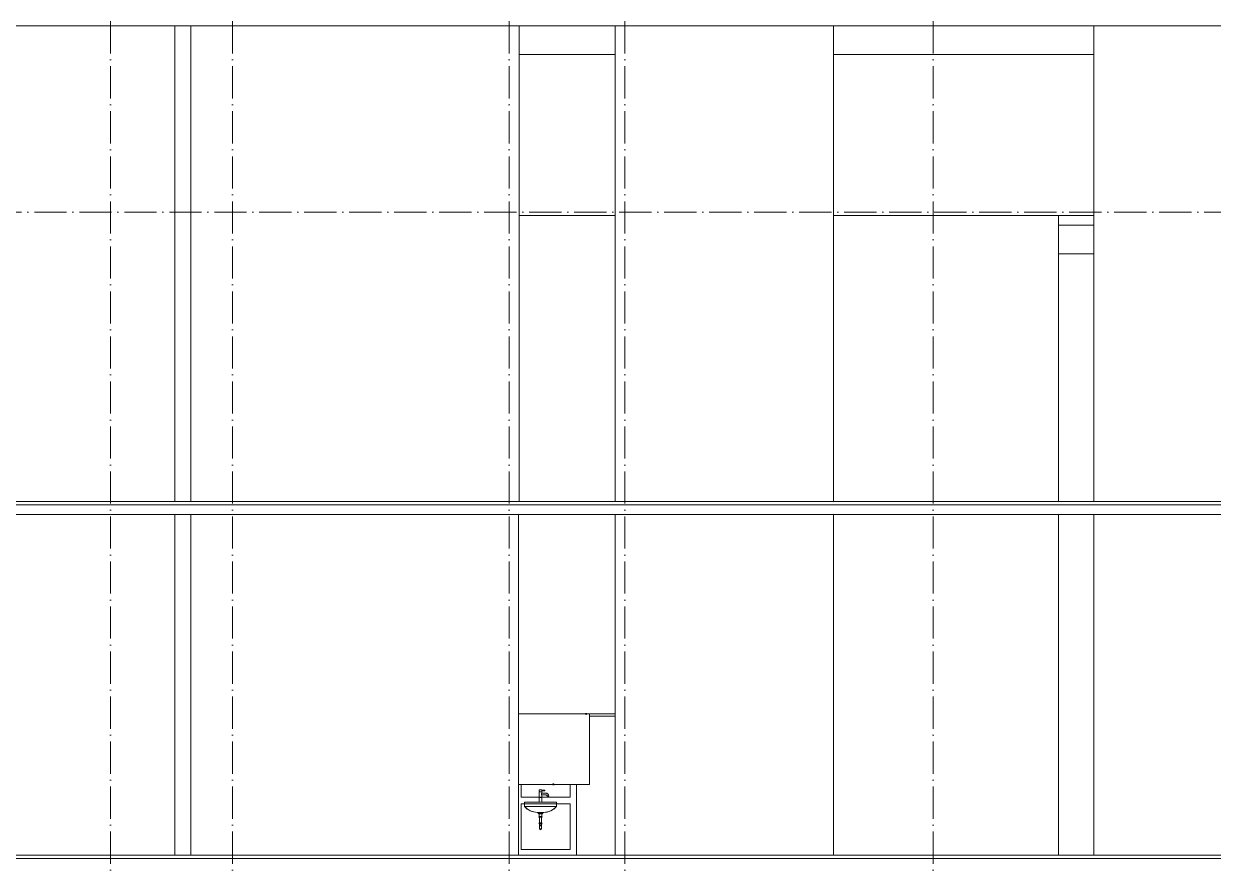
# Model space of a CAD drawing. Header units: millimetres. Extents: x -4940 to 55609, y -15283 to 93540.
# Drawn here: x 23600 to 42107, y 5375 to 18429 of the extents above; entities that cross this region are included whole.
import ezdxf

# ---------------------------------------------------------------- set-up
doc = ezdxf.new("R2010")
doc.units = ezdxf.units.MM
doc.linetypes.add('Grid Line', pattern=[14, 10, -2, 0, -2])
for name, color, linetype, lineweight in [('CUA', 31, 'Continuous', 9), ('NET CAT', 3, 'Continuous', 5), ('NET CATConcrete', 3, 'Continuous', 5), ('NET-CAT', 3, 'Continuous', 9), ('NET-THAY', 2, 'Continuous', 15), ('THIET-BI', 44, 'Continuous', 5), ('TRUC', 225, 'Continuous', 5)]:
    doc.layers.add(name, color=color, linetype=linetype, lineweight=lineweight)

# ---------------------------------------------------------------- blocks, each defined once
blk = doc.blocks.new('X-LA - X-LA-789205-MẶT CẮT A-A')
at = {"layer": 'THIET-BI', "color": 10}
for p, q in [((32402, 7700), (31300, 7700)), ((31300, 7700), (32342, 7700)), ((32342, 7705), (32362, 7705)), ((32342, 7700), (32342, 7705)), ((32342, 7700), (32342, 7697)), ((32342, 7697), (32344, 7693)), ((32344, 7693), (32347, 7691)), ((32347, 7691), (32352, 7690)), ((32352, 7690), (32356, 7691)), ((32356, 7691), (32359, 7693)), ((32359, 7693), (32361, 7696)), ((32361, 7696), (32362, 7700)), ((32362, 7705), (32362, 7700)), ((32362, 7700), (32402, 7700)), ((32402, 6600), (32402, 7700)), ((32402, 7700), (32402, 6600)), ((31300, 6600), (32402, 6600)), ((31830, 6600), (31300, 6600)), ((31619, 6514), (31620, 6515)), ((31619, 6514), (31619, 6496)), ((31619, 6496), (31619, 6514)), ((31619, 6496), (31641, 6486)), ((31625, 6494), (31619, 6496)), ((31619, 6484), (31619, 6325)), ((31619, 6325), (31619, 6484)), ((31620, 6515), (31660, 6515)), ((31620, 6515), (31660, 6515)), ((31640, 6484), (31620, 6484)), ((31620, 6484), (31621, 6484)), ((31622, 6485), (31625, 6494)), ((31661, 6484), (31640, 6484)), ((31641, 6486), (31661, 6486)), ((31658, 6486), (31658, 6485)), ((31658, 6486), (31658, 6485)), ((31661, 6486), (31658, 6486)), ((31659, 6484), (31661, 6484)), ((31660, 6515), (31661, 6514)), ((31661, 6513), (31661, 6514)), ((31661, 6514), (31661, 6513)), ((31708, 6513), (31661, 6513)), ((31661, 6513), (31708, 6513)), ((31661, 6503), (31708, 6503)), ((31661, 6486), (31661, 6503)), ((31661, 6503), (31661, 6486)), ((31708, 6503), (31661, 6503)), ((31661, 6484), (31661, 6463)), ((31661, 6484), (31661, 6463)), ((31708, 6513), (31709, 6512)), ((31709, 6504), (31708, 6503)), ((31709, 6512), (31709, 6504)), ((31709, 6512), (31709, 6504)), ((31831, 6603), (31830, 6600)), ((31830, 6600), (31830, 6595)), ((31830, 6595), (31850, 6595)), ((31833, 6607), (31831, 6603)), ((31835, 6609), (31833, 6607)), ((31840, 6610), (31835, 6609)), ((31844, 6609), (31840, 6610)), ((31847, 6607), (31844, 6609)), ((31849, 6604), (31847, 6607)), ((31850, 6600), (31849, 6604)), ((31850, 6595), (31850, 6600)), ((32402, 6600), (31850, 6600)), ((31390, 6325), (31390, 6255)), ((31890, 6325), (31390, 6325)), ((31390, 6325), (31619, 6325)), ((31390, 6255), (31390, 6325)), ((31661, 6399), (31619, 6399)), ((31661, 6463), (31723, 6463)), ((31661, 6463), (31723, 6463)), ((31661, 6438), (31661, 6325)), ((31723, 6438), (31661, 6438)), ((31661, 6438), (31661, 6325)), ((31723, 6438), (31661, 6438)), ((31661, 6325), (31890, 6325)), ((31723, 6463), (31740, 6463)), ((31730, 6438), (31723, 6438)), ((31736, 6435), (31730, 6438)), ((31741, 6424), (31736, 6435)), ((31739, 6428), (31741, 6424)), ((31740, 6463), (31755, 6454)), ((31764, 6434), (31741, 6424)), ((31741, 6424), (31749, 6408)), ((31749, 6408), (31741, 6424)), ((31750, 6408), (31749, 6408)), ((31771, 6417), (31750, 6408)), ((31750, 6408), (31761, 6412)), ((31755, 6454), (31764, 6434)), ((31761, 6412), (31771, 6417)), ((31762, 6439), (31764, 6434)), ((31763, 6434), (31764, 6434)), ((31764, 6434), (31772, 6419)), ((31764, 6434), (31772, 6419)), ((31772, 6419), (31771, 6417)), ((31890, 6255), (31890, 6325)), ((31890, 6325), (31890, 6255)), ((31390, 6255), (31890, 6255)), ((31430, 6220), (31390, 6255)), ((31481, 6190), (31430, 6220)), ((31532, 6173), (31481, 6190)), ((31590, 6165), (31532, 6173)), ((31590, 6165), (31690, 6165)), ((31601, 6165), (31590, 6165)), ((31601, 6165), (31602, 6153)), ((31602, 6153), (31601, 6165)), ((31602, 6150), (31602, 6153)), ((31605, 6148), (31602, 6150)), ((31608, 6148), (31605, 6148)), ((31608, 6148), (31672, 6148)), ((31616, 6148), (31608, 6148)), ((31616, 6148), (31610, 6146)), ((31610, 6146), (31616, 6148)), ((31670, 6146), (31610, 6146)), ((31610, 6146), (31610, 6143)), ((31610, 6143), (31610, 6146)), ((31610, 6143), (31670, 6143)), ((31612, 6143), (31610, 6143)), ((31612, 6143), (31668, 6143)), ((31612, 6142), (31612, 6143)), ((31612, 6142), (31612, 6143)), ((31613, 6141), (31617, 6141)), ((31617, 6141), (31613, 6141)), ((31665, 6148), (31616, 6148)), ((31619, 6141), (31617, 6141)), ((31621, 6139), (31619, 6141)), ((31621, 6137), (31621, 6139)), ((31621, 6137), (31621, 6106)), ((31621, 6106), (31621, 6137)), ((31661, 6141), (31659, 6139)), ((31659, 6139), (31659, 6137)), ((31659, 6133), (31659, 6137)), ((31659, 6137), (31659, 6106)), ((31659, 6106), (31659, 6133)), ((31663, 6141), (31661, 6141)), ((31667, 6141), (31663, 6141)), ((31667, 6141), (31663, 6141)), ((31670, 6146), (31665, 6148)), ((31665, 6148), (31670, 6146)), ((31672, 6148), (31665, 6148)), ((31668, 6142), (31667, 6141)), ((31668, 6143), (31668, 6142)), ((31668, 6143), (31668, 6142)), ((31670, 6143), (31668, 6143)), ((31670, 6143), (31670, 6146)), ((31670, 6146), (31670, 6143)), ((31675, 6148), (31672, 6148)), ((31678, 6150), (31675, 6148)), ((31679, 6165), (31678, 6153)), ((31679, 6165), (31678, 6153)), ((31678, 6153), (31678, 6150)), ((31690, 6165), (31679, 6165)), ((31741, 6171), (31690, 6165)), ((31799, 6190), (31741, 6171)), ((31843, 6215), (31799, 6190)), ((31890, 6255), (31843, 6215)), ((31616, 6098), (31618, 6099)), ((31616, 6095), (31616, 6098)), ((31617, 6093), (31616, 6095)), ((31616, 5998), (31617, 6000)), ((31616, 5995), (31616, 5998)), ((31618, 5993), (31616, 5995)), ((31619, 6092), (31617, 6093)), ((31617, 6000), (31619, 6001)), ((31618, 6103), (31618, 6099)), ((31640, 6103), (31618, 6103)), ((31618, 6103), (31619, 6103)), ((31618, 6099), (31618, 6103)), ((31618, 6099), (31662, 6099)), ((31618, 5993), (31618, 5990)), ((31662, 5993), (31618, 5993)), ((31618, 5990), (31618, 5993)), ((31618, 5990), (31640, 5990)), ((31622, 5990), (31618, 5990)), ((31622, 5990), (31618, 5990)), ((31621, 6106), (31619, 6104)), ((31619, 6104), (31621, 6106)), ((31619, 6104), (31619, 6103)), ((31619, 6103), (31619, 6104)), ((31620, 6091), (31619, 6092)), ((31619, 6001), (31620, 6002)), ((31622, 6090), (31620, 6091)), ((31620, 6002), (31622, 6003)), ((31640, 6090), (31622, 6090)), ((31624, 6090), (31622, 6090)), ((31640, 6003), (31622, 6003)), ((31622, 6003), (31624, 6003)), ((31622, 5987), (31622, 5990)), ((31622, 5987), (31622, 5990)), ((31658, 5987), (31622, 5987)), ((31623, 5986), (31622, 5987)), ((31623, 5986), (31622, 5987)), ((31623, 5986), (31623, 5984)), ((31623, 5984), (31657, 5984)), ((31623, 5959), (31623, 5984)), ((31623, 5959), (31623, 5984)), ((31624, 5957), (31623, 5959)), ((31624, 6003), (31624, 6090)), ((31624, 6003), (31624, 6090)), ((31624, 5959), (31656, 5959)), ((31624, 5958), (31624, 5957)), ((31624, 5957), (31624, 5909)), ((31624, 5909), (31624, 5957)), ((31640, 5958), (31625, 5958)), ((31662, 6103), (31640, 6103)), ((31659, 6090), (31640, 6090)), ((31659, 6003), (31640, 6003)), ((31640, 5990), (31662, 5990)), ((31655, 5958), (31640, 5958)), ((31656, 6003), (31656, 6090)), ((31656, 6090), (31656, 6003)), ((31659, 6090), (31656, 6090)), ((31656, 6003), (31659, 6003)), ((31657, 5959), (31656, 5957)), ((31656, 5957), (31656, 5958)), ((31656, 5957), (31656, 5909)), ((31656, 5957), (31656, 5909)), ((31658, 5987), (31657, 5984)), ((31657, 5984), (31658, 5986)), ((31657, 5984), (31657, 5959)), ((31657, 5984), (31657, 5959)), ((31658, 5990), (31658, 5987)), ((31658, 5990), (31658, 5987)), ((31662, 5990), (31658, 5990)), ((31658, 5987), (31658, 5986)), ((31661, 6104), (31659, 6106)), ((31659, 6106), (31661, 6104)), ((31660, 6091), (31659, 6090)), ((31659, 6003), (31660, 6002)), ((31662, 6092), (31660, 6091)), ((31660, 6002), (31662, 6001)), ((31661, 6103), (31661, 6104)), ((31661, 6104), (31661, 6103)), ((31661, 6103), (31662, 6103)), ((31662, 6099), (31662, 6103)), ((31662, 6103), (31662, 6099)), ((31662, 6099), (31664, 6098)), ((31663, 6093), (31662, 6092)), ((31662, 6001), (31663, 6000)), ((31664, 5995), (31662, 5993)), ((31662, 5990), (31662, 5993)), ((31662, 5993), (31662, 5990)), ((31664, 6095), (31663, 6093)), ((31663, 6000), (31664, 5998)), ((31664, 6098), (31664, 6095)), ((31664, 5998), (31664, 5995)), ((31656, 5909), (31624, 5909))]:
    blk.add_line(p, q, dxfattribs=at)
for centre, radius, start, end in [((31601, 6456), 292, 223.6204, 267.7809), ((31679, 6456), 292, 272.2191, 316.3796), ((31640, 5909), 15.9, 180, 0)]:
    blk.add_arc(centre, radius, start, end, dxfattribs=at)
for centre, major_axis, ratio in [((31621, 6096), (4.41, 0), 0.713058), ((31621, 5997), (4.41, 0), 0.713058), ((31640, 5997), (7.99, 0), 0.393273), ((31659, 6096), (4.41, 0), 0.713058), ((31659, 5997), (4.41, 0), 0.713058)]:
    blk.add_ellipse(centre, major_axis=major_axis, ratio=ratio, dxfattribs=at)
for points in [[(31619, 6514), (31619, 6515), (31619, 6515), (31620, 6515)], [(31622, 6485), (31622, 6488), (31623, 6491), (31625, 6494)], [(31660, 6515), (31661, 6515), (31661, 6515), (31661, 6514)], [(31708, 6513), (31709, 6513), (31709, 6512), (31709, 6512)], [(31709, 6504), (31709, 6503), (31709, 6503), (31708, 6503)], [(31656, 6451), (31656, 6458), (31658, 6463), (31661, 6463)], [(31661, 6438), (31658, 6438), (31656, 6444), (31656, 6451)], [(31723, 6463), (31740, 6463), (31755, 6454), (31762, 6439)], [(31723, 6438), (31730, 6438), (31736, 6435), (31739, 6428)], [(31750, 6408), (31750, 6407), (31749, 6407), (31749, 6408)], [(31772, 6419), (31772, 6418), (31772, 6417), (31771, 6417)], [(31608, 6148), (31605, 6148), (31602, 6150), (31602, 6153)], [(31608, 6148), (31605, 6148), (31602, 6150), (31602, 6153)], [(31613, 6141), (31612, 6141), (31612, 6141), (31612, 6142)], [(31617, 6141), (31619, 6141), (31621, 6139), (31621, 6137)], [(31659, 6137), (31659, 6139), (31661, 6141), (31663, 6141)], [(31668, 6142), (31668, 6141), (31668, 6141), (31667, 6141)], [(31678, 6153), (31678, 6150), (31675, 6148), (31672, 6148)], [(31617, 6093), (31616, 6095), (31616, 6098), (31618, 6099)], [(31618, 5993), (31616, 5995), (31616, 5998), (31617, 6000)], [(31622, 6090), (31620, 6091), (31619, 6092), (31617, 6093)], [(31617, 6000), (31619, 6001), (31620, 6002), (31622, 6003)], [(31663, 6093), (31662, 6092), (31660, 6091), (31659, 6090)], [(31659, 6003), (31660, 6002), (31662, 6001), (31663, 6000)], [(31662, 6099), (31664, 6098), (31664, 6095), (31663, 6093)], [(31663, 6000), (31664, 5998), (31664, 5995), (31662, 5993)]]:
    blk.add_open_spline(points, degree=3, dxfattribs=at)
for points in [[(31661, 6503), (31660, 6503), (31658, 6505), (31658, 6508), (31658, 6511), (31660, 6513), (31661, 6513)], [(31640, 6099), (31636, 6099), (31632, 6098), (31632, 6096), (31632, 6095), (31636, 6093), (31640, 6093)], [(31640, 6099), (31644, 6099), (31648, 6098), (31648, 6096), (31648, 6095), (31644, 6093), (31640, 6093)]]:
    blk.add_open_spline(points, degree=3, knots=[0, 0, 0, 0, 1, 1, 1, 2, 2, 2, 2], dxfattribs=at)
blk = doc.blocks.new('CUA SAN PHOI LUA - CUA SAN PHOI LUA-807321-MẶT CẮT A-A')
at = {"layer": 'CUA', "lineweight": 5}
h = blk.add_hatch(dxfattribs=at)
h.set_pattern_fill('FP_3', color=256, style=0, pattern_type=2)
h.set_pattern_definition([(45, (22917, 40001.6), (0, 2032), [253.59, -2620.09]), (45, (22861.8, 40056.7), (0, 2032), [253.59, -2620.09]), (45, (22785.9, 39925.7), (0, 2032), [546.2, -2327.48]), (45, (21535.2, 41363), (0, 2032), [253.59, -2620.09]), (45, (21480, 41418.2), (0, 2032), [253.59, -2620.09]), (45, (21404.2, 41287.1), (0, 2032), [546.2, -2327.48])])
h.paths.add_polyline_path([(32036, 5590), (32100, 5590), (32100, 6300), (31340, 6300), (31340, 5590), (31404, 5590)], flags=0)
h.paths.add_polyline_path([(32100, 6400), (32100, 6600), (31340, 6600), (31340, 6400), (32088, 6400)], flags=0)
at = {"layer": 'CUA', "color": 7}
for p, q in [((32800, 7700), (32402, 7700)), ((32402, 7660), (32800, 7660)), ((31340, 6600), (31340, 6400)), ((32100, 6400), (32100, 6600)), ((32200, 6600), (32200, 5500)), ((31340, 6400), (32100, 6400)), ((32100, 6300), (31340, 6300)), ((31340, 6300), (31340, 5590)), ((32100, 5590), (32100, 6300)), ((31340, 5590), (32100, 5590))]:
    blk.add_line(p, q, dxfattribs=at)
blk = doc.blocks.new('ALC1807-ASCENT PLAZA-TANG 1_2_rvt-1-MẶT CẮT A-A')
at = {"layer": 'NET-CAT', "color": 250, "lineweight": 15}
for p, q in [((42600, 11000), (0, 11000)), ((0, 10950), (42600, 10950)), ((42601, 5500), (1, 5500)), ((1, 5450), (42601, 5450))]:
    blk.add_line(p, q, dxfattribs=at)
at = {"layer": 'NET-THAY', "color": 250}
for p, q in [((31310, 11000), (31310, 18400)), ((32800, 15450), (31310, 15450)), ((39700, 15450), (36200, 15450)), ((39700, 11000), (39700, 15450)), ((39700, 15450), (40250, 15450)), ((40250, 14850), (39700, 14850)), ((31300, 5500), (31300, 10800)), ((39700, 5500), (39700, 10800))]:
    blk.add_line(p, q, dxfattribs=at)
at = {"lineweight": 9}
for name in ['X-LA - X-LA-789205-MẶT CẮT A-A', 'CUA SAN PHOI LUA - CUA SAN PHOI LUA-807321-MẶT CẮT A-A']:
    blk.add_blockref(name, (0, 0), dxfattribs=at)

msp = doc.modelspace()

# ---------------------------------------------------------------- linework, layer by layer
at = {"layer": 'NET CAT'}
for p, q in [((25949.9, 18400), (25949.9, 11000)), ((26199.9, 11000), (26199.9, 18400)), ((32799.9, 18400), (32799.9, 11000)), ((36199.9, 11000), (36199.9, 18400)), ((40249.9, 18400), (40249.9, 11000)), ((25949.9, 10800), (25949.9, 5500)), ((26199.9, 5500), (26199.9, 10800)), ((32799.9, 10800), (32799.9, 5500)), ((36199.9, 5500), (36199.9, 10800)), ((40249.9, 10800), (40249.9, 5500))]:
    msp.add_line(p, q, dxfattribs=at)
at = {"layer": 'NET CATConcrete'}
for p, q in [((32799.9, 17950), (31309.9, 17950)), ((40249.9, 17950), (36199.9, 17950)), ((39700, 15300), (40249.9, 15300))]:
    msp.add_line(p, q, dxfattribs=at)
at = {"layer": 'NET-CAT', "lineweight": 15}
for p, q in [((299.9, 18400), (42299.9, 18400)), ((42599.9, 10950), (-0.1, 10950)), ((299.9, 10800), (42299.9, 10800)), ((42599.9, 5450), (-0.1, 5450))]:
    msp.add_line(p, q, dxfattribs=at)
at = {"layer": 'TRUC', "linetype": 'Grid Line', "ltscale": 50}
for p, q in [((24949.9, -12136), (24949.9, 93540.4)), ((26849.9, -12136), (26849.9, 93540.4)), ((31149.9, -12136), (31149.9, 93540.4)), ((32949.9, -12136), (32949.9, 93540.4)), ((37749.9, -12136), (37749.9, 93540.4)), ((-4939.7, 15500), (51521, 15500)), ((-4939.7, 11000), (51521, 11000)), ((-4939.7, 5500), (51521, 5500))]:
    msp.add_line(p, q, dxfattribs=at)

# ---------------------------------------------------------------- block references
at = {"lineweight": 5}
msp.add_blockref('ALC1807-ASCENT PLAZA-TANG 1_2_rvt-1-MẶT CẮT A-A', (0, 0), dxfattribs=at)

doc.saveas('drawing.dxf')
